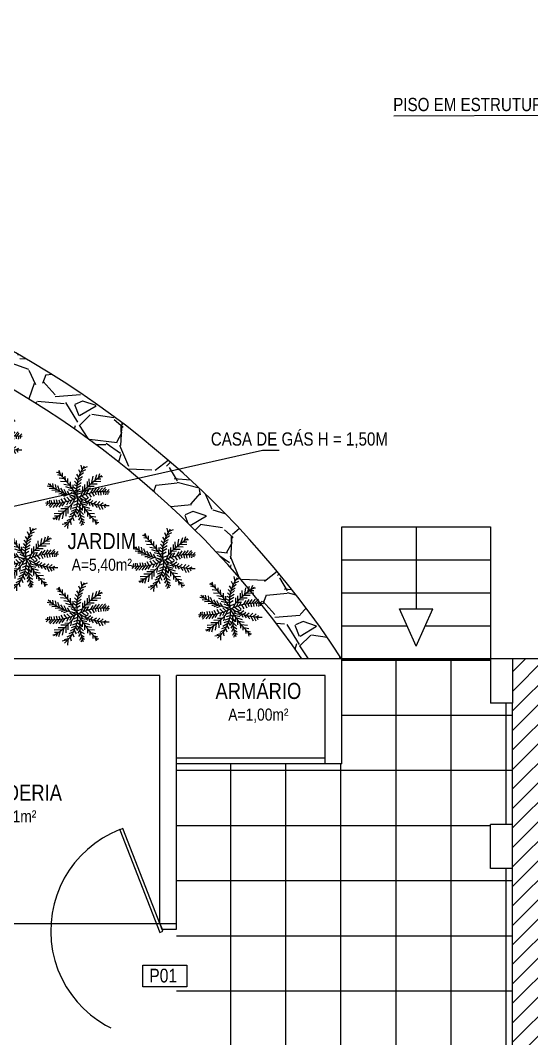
# Model space of a CAD drawing. Header units: millimetres. Extents: x 4156 to 4603, y 996 to 1078.
# Drawn here: x 4183.41 to 4188.51, y 1024.56 to 1034.72 of the extents above; entities that cross this region are included whole.
import ezdxf
from ezdxf.enums import TextEntityAlignment as Align

# ---------------------------------------------------------------- set-up
doc = ezdxf.new("R2010")
doc.units = ezdxf.units.MM
doc.header["$LTSCALE"] = 20
doc.linetypes.add('HIDDEN2', pattern=[0.1875, 0.125, -0.0625])
for name, color, linetype in [('-HIDRO', 8, 'Continuous'), ('E-txt-g', 3, 'Continuous'), ('VE', 118, 'Continuous')]:
    doc.layers.add(name, color=color, linetype=linetype)
doc.layers.add('E-Txt-W', color=7, linetype='Continuous', lineweight=20)
doc.styles.add('F2', font='ARIALN.TTF')
doc.styles.add('REG60', font='romans.shx', dxfattribs={"width": 0.8, "height": 0.15})
doc.styles.add('REG80', font='romans.shx', dxfattribs={"width": 0.8, "height": 0.2})
doc.styles.get("Standard").update_dxf_attribs({"font": 'arial.ttf'})
doc.dimstyles.get("Standard").update_dxf_attribs({"dimtxt": 0.18, "dimasz": 0.18, "dimexe": 0.18, "dimexo": 0.0625, "dimgap": 0.09, "dimtad": 0, "dimtih": 1, "dimtoh": 1, "dimdec": 4, "dimzin": 0, "dimdsep": 46, "dimtxsty": 'Standard', "dimcen": 0.09, "dimadec": 0, "dimazin": 0, "dimtfac": 1, "dimtdec": 4, "dimtofl": 0, "dimtmove": 0, "dimatfit": 3, "dimfxl": 1, "dimtolj": 1, "dimtzin": 0, "dimarcsym": 0})

# ---------------------------------------------------------------- blocks, each defined once
blk = doc.blocks.new('FLOR2')
at = {"layer": 'VE', "color": 8}
for p, q in [((-80.3, 253.3), (-101.6, 282.1)), ((-82.6, 266.8), (-71.8, 290.5)), ((53.7, 258.4), (40.8, 273)), ((53.2, 243.8), (73.7, 286)), ((-74.7, 224.4), (-101.7, 246.3)), ((-66.3, 186.3), (-93.5, 208.1)), ((-77.5, 238.1), (-64.7, 269)), ((-69.4, 199.7), (-47.7, 241.3)), ((-61.3, 166.2), (-30.7, 213.6)), ((49.4, 200.4), (16.6, 234.2)), ((43.9, 166.6), (16.6, 210)), ((52.3, 229.2), (26.3, 258.5)), ((42.1, 157.4), (74.8, 195.4)), ((48.1, 190.9), (79.6, 229.4)), ((51.1, 215.2), (79.6, 258.5)), ((187.8, 178.2), (161.1, 191.4)), ((197.1, 193.1), (174.8, 202.3)), ((193, 186.4), (218.9, 189.4)), ((-248.3, 123.4), (-282.9, 101.8)), ((-228.8, 121.8), (-258.8, 154)), ((-209.5, 119.1), (-251.1, 97.5)), ((-171.1, 110.4), (-216.8, 98.5)), ((-195.2, 116.4), (-211.3, 146.7)), ((-143, 100.9), (-184.2, 85)), ((-157.4, 106.1), (-168.5, 136.9)), ((-128.8, 95.1), (-135.3, 128.2)), ((-101.1, 81.5), (-107.5, 115.3)), ((-57.8, 153.1), (-91, 179.1)), ((-84.2, 71.5), (-80.2, 97.5)), ((-45.4, 110.2), (-82.7, 140.9)), ((-36.3, 82.2), (-75, 107.5)), ((-50.9, 128.4), (-27.3, 174.9)), ((-39.3, 91.1), (-19.9, 146.4)), ((-30.9, 66.6), (-12.1, 113)), ((17.2, 73.9), (2, 112.9)), ((27.5, 102.9), (6.9, 146.9)), ((34.9, 127.8), (16.6, 176)), ((23.1, 89.8), (60.2, 112.9)), ((30.7, 113.1), (65.1, 137.2)), ((81.1, 61.1), (66.9, 100.4)), ((105, 81.1), (89.8, 117)), ((125.4, 100.5), (108.7, 123.5)), ((115.6, 91), (160.4, 89.1)), ((141.8, 117.9), (121.5, 144.1)), ((157.5, 136.3), (134.7, 159.9)), ((134.9, 110.4), (178, 110.1)), ((150.9, 128.4), (195.6, 131.1)), ((174.2, 158.1), (152.7, 176.1)), ((166, 147.1), (213.3, 152.2)), ((179.9, 166.3), (207.2, 166.2)), ((-190.4, -16.5), (-241.7, 10.1)), ((-162.2, -10.6), (-203.9, 23.1)), ((-138.3, -6.5), (-174.5, 20.9)), ((-110.7, 86.6), (-160.6, 77.4)), ((-104.1, -2.9), (-140.4, 24.4)), ((-91.7, 76.1), (-133.4, 59.7)), ((-79, 0.2), (-115.2, 27.6)), ((-71.4, 63.1), (-110.4, 47.3)), ((-50.4, 47.4), (-82.6, 34.3)), ((-34.8, -7.8), (-70.5, 0.7)), ((-27.9, 27.5), (-69, 0.4)), ((-61, 55.7), (-56.7, 89.9)), ((-25, 50.2), (-47.6, 61.3)), ((-18.6, 33.4), (-9.2, 79.1)), ((-11.4, 15.4), (7.9, 51.4)), ((7.7, 13.9), (7.9, 51.4)), ((17.8, -11.5), (53.6, 12.1)), ((19.5, 20.2), (55.1, 11.7)), ((28.8, 25.6), (25.9, 67.6)), ((43.6, 34.6), (82.9, 28.8)), ((54.7, 41.9), (48.8, 84.2)), ((67, 50.6), (105.8, 45.4)), ((74.5, 13.1), (115.2, -7.4)), ((97.7, 74.8), (137.5, 72.5)), ((103.6, 16.2), (129.9, 47.5)), ((122.9, 19), (159.1, -8.4)), ((127.7, 19.7), (162.5, 64.9)), ((146.8, 23), (188.6, -10.7)), ((161.6, 26), (195.9, 72.7)), ((175.1, 28.9), (226.4, 2.4)), ((189.8, 32.5), (233.7, 85.8)), ((209.1, 37.6), (258.9, 19.8)), ((228.3, 43.3), (249.4, 72.6)), ((234.1, 50.4), (269.5, 38.8)), ((256.3, 52.6), (276.4, 71.1)), ((-260.6, -36.3), (-297.5, -24.2)), ((-271.7, -40.1), (-291.8, -58.6)), ((-224.4, -25.1), (-274.3, -7.4)), ((-243.7, -30.8), (-264.8, -60.1)), ((-205.1, -20), (-249, -73.3)), ((-176.9, -13.5), (-211.2, -60.3)), ((-143.1, -7.2), (-177.8, -52.5)), ((-131, -78.5), (-175.7, -76.6)), ((-113, -62.3), (-152.8, -60)), ((-119, -3.8), (-145.3, -35)), ((-140.7, -88), (-124, -111.1)), ((-82.4, -38.1), (-121.1, -32.9)), ((-120.3, -68.7), (-105.1, -104.5)), ((-90.2, -2.9), (-116.5, -34.1)), ((-59, -22.2), (-98.2, -16.3)), ((-96.4, -48.6), (-82.2, -87.9)), ((-70, -29.4), (-64.1, -71.7)), ((-28.9, -84.6), (-68.3, -95.7)), ((-23.5, -56.8), (-61.5, -71.9)), ((-43.8, -14.7), (-40.9, -56.7)), ((-25.5, -69.9), (-13.5, -100.4)), ((-17.4, -15.4), (-5.3, -45.9)), ((5.3, -32.4), (-13.4, -78.7)), ((15.6, -54.2), (-3.2, -100.5)), ((23.9, -78.7), (4.6, -133.9)), ((9.6, -37.7), (32.3, -48.8)), ((21, -69.7), (59.6, -95)), ((32.9, -20.5), (32.1, -58.5)), ((42.4, -25.6), (71.3, -6.3)), ((50.8, -62.6), (58.9, -94.5)), ((54.4, -31.5), (57.1, -66)), ((64.2, -73.5), (111.4, -79.4)), ((66.1, -36.8), (101.2, -13.5)), ((74.6, -82.5), (81.9, -127.1)), ((80.3, -42.5), (81.7, -68.7)), ((88.6, -45.5), (126.2, -21)), ((98.9, -48.8), (111.9, -80.7)), ((109.3, -51.9), (156.4, -33)), ((128.7, -56.7), (141.8, -87.8)), ((143.9, -59.5), (181, -35.7)), ((159, -61.7), (176, -89.7)), ((173.3, -63.2), (215.7, -42.4)), ((198, -64.3), (219.9, -90.7)), ((212.6, -64.1), (249.1, -34.6)), ((232.1, -62.8), (267.9, -88.5)), ((240.1, -54.5), (268.6, -27.6)), ((-208.4, -174), (-234.3, -177)), ((-181.4, -134.6), (-228.6, -139.7)), ((-195.2, -153.8), (-222.5, -153.8)), ((-212.4, -180.7), (-190.1, -189.9)), ((-166.3, -115.9), (-211, -118.7)), ((-203.2, -165.8), (-176.5, -178.9)), ((-150.3, -97.9), (-193.3, -97.6)), ((-189.5, -145.7), (-168.1, -163.6)), ((-172.9, -123.8), (-150, -147.4)), ((-157.1, -105.4), (-136.8, -131.7)), ((-59.4, -170.6), (-98.3, -175.1)), ((-45.5, -137.8), (-81, -147.5)), ((-37.2, -114.1), (-68.5, -119.5)), ((-63.4, -178.9), (-44, -219.3)), ((-50.1, -149.5), (-40.8, -185.5)), ((-39.9, -122.1), (-27.9, -152.6)), ((-31.5, -100), (-16.7, -124.3)), ((35.5, -115.9), (12, -162.5)), ((45.9, -153.7), (15.3, -201.1)), ((30, -97.7), (67.4, -128.4)), ((42.5, -140.6), (75.6, -166.6)), ((50.9, -173.8), (78.2, -195.6)), ((87.1, -94.1), (128.1, -98.7)), ((101.9, -109), (98.1, -145.2)), ((108.6, -116.2), (149.5, -121.2)), ((120.9, -130.2), (119.1, -162.8)), ((131.2, -142.8), (171.4, -148.5)), ((137.7, -151.4), (134.9, -176.1)), ((145.5, -162.1), (177.9, -167.4)), ((-84.5, -217), (-113.5, -232.1)), ((-71.3, -194.2), (-110.7, -203.1)), ((-90.3, -226.2), (-80.6, -245)), ((-75.6, -202), (-60.4, -237.2)), ((54.1, -187.2), (32.4, -228.8)), ((62.1, -225.6), (49.4, -256.6)), ((67.3, -254.3), (56.5, -278)), ((59.4, -211.9), (86.4, -233.9)), ((64.9, -240.8), (86.2, -269.6))]:
    blk.add_line(p, q, dxfattribs=at)
for centre, radius, start, end in [((1087.9, 462.4), 1186.7, 188.51596, 202.60606), ((-486.5, 269.5), 540.3, 336.19444, 2.29873), ((-211.8, 435.3), 475.2, 295.43508, 330.98697), ((-266.2, -219.1), 342.9, 41.07899, 90.24355), ((-111.8, 349.6), 262, 304.45608, 313.28906), ((-26.8, -730.3), 732.4, 93.42053, 111.38919), ((196.4, -422.9), 475.2, 115.43508, 150.98697), ((-481.7, 27.7), 466.5, 321.34229, 356.98796), ((200.6, 278.7), 342.9, 232.59883, 281.76339), ((-1103.2, -449.9), 1186.7, 8.51596, 22.60606), ((11.4, 742.8), 732.4, 273.42053, 291.38919), ((-241, -435.3), 473.3, 32.12182, 54.73491)]:
    blk.add_arc(centre, radius, start, end, dxfattribs=at)
blk = doc.blocks.new('TXT-AMB75')
at = {"layer": 'E-txt-g', "style": 'REG80', "width": 0.8, "flags": 8}
blk.add_attdef('TXT', text='', height=0.2, dxfattribs=at).set_placement((0.005, 0.296), align=Align.CENTER)
at = {"layer": 'E-Txt-W', "style": 'REG60', "width": 0.8, "flags": 8}
blk.add_attdef('TXT', text='', height=0.15, dxfattribs=at).set_placement((0.005, 0.027), align=Align.CENTER)

msp = doc.modelspace()

# ---------------------------------------------------------------- hatches: boundary and pattern name
at = {"layer": '-HIDRO'}
h = msp.add_hatch(dxfattribs=at)
h.set_pattern_fill('GRAVEL', color=256, scale=1.1, style=0)
h.set_pattern_definition([(228.0128, (1863.10066, 527.288186), (-8.7999980554, -9.9000014758), [0.1479896, -14.6509968]), (184.9697, (1863.001664, 527.178186), (13.2000011567, 1.0999904377), [0.2539548, -25.1415175]), (132.5104, (1862.748664, 527.156186), (10.9999897902, -12.1000095413), [0.1790668, -17.7276352]), (267.2737, (1862.319664, 526.881186), (1.0999956195, 22.0000003245), [0.2312618, -22.8949138]), (292.8337, (1862.308664, 526.650186), (-5.500010896, 13.199996053), [0.2267705, -22.4503103]), (357.2737, (1862.396664, 526.441186), (-22.0000003245, 1.0999956195), [0.2312618, -22.8949138]), (37.6942, (1862.627664, 526.430186), (-14.3000080802, -10.9999894457), [0.3058319, -30.2773339]), (72.2553, (1862.869664, 526.617186), (7.700011839, 24.1999958544), [0.2887368, -28.5849531]), (121.4296, (1862.957664, 526.892186), (-8.8000090576, 14.2999945401), [0.232045, -22.9724803]), (175.2364, (1862.83666, 527.09019), (12.100001041, -1.099990686), [0.2649152, -12.9808393]), (222.3974, (1862.572664, 527.112186), (-13.2000080862, -12.0999912902), [0.3425928, -33.9167125]), (138.8141, (1863.40866, 526.87019), (-7.7000032415, 6.5999970447), [0.1169311, -11.5762284]), (171.4692, (1863.320664, 526.947186), (14.2999981133, -2.200008701), [0.2224607, -22.0236621]), (225, (1863.1007, 526.9802), (-4e-16, -1.10000034), [0.1555631, -1.4000712]), (203.1986, (1863.02366, 527.11219), (5.499999704, 2.200001458), [0.0837738, -8.2935765]), (291.8014, (1862.94666, 527.07919), (-1.099999902, 3.3000003), [0.1184733, -5.8052082]), (30.9638, (1862.99066, 526.96919), (3.299997825, 2.200002732), [0.1924219, -6.2216253]), (161.5651, (1863.15566, 527.0682), (2.20000048, -1.099998244), [0.1391401, -3.3393657]), (16.3895, (1862.308664, 527.079186), (11.0000024183, 3.2999919808), [0.19492, -19.2971295]), (70.3462, (1862.49566, 527.134186), (-4.399994772, -12.1000023492), [0.1635271, -16.1891488]), (293.1986, (1863.15566, 527.28819), (-2.200001458, 5.499999704), [0.1675465, -8.2098038]), (343.6105, (1863.221664, 527.134186), (-11.0000024183, 3.2999919808), [0.19492, -19.2971295]), (339.444, (1862.30866, 526.39719), (-5.500002029, 2.199995596), [0.187968, -9.2104364]), (294.7751, (1862.48466, 526.331186), (-5.4999914082, 12.100003764), [0.1574958, -15.5921073]), (66.8014, (1863.16666, 526.18819), (2.200001458, 5.499999704), [0.1675465, -8.2098038]), (17.354, (1863.232664, 526.342186), (-14.300002221, -4.3999939525), [0.1843941, -18.2549664]), (69.444, (1862.62766, 526.18819), (-2.199995596, -5.500002029), [0.093984, -9.3044204]), (101.3099, (1863.10066, 526.18819), (-1.099997395, 4.400000827), [0.056089, -5.5528319]), (165.9638, (1863.08966, 526.24319), (3.3000006, -1.099997863), [0.2267705, -4.308645]), (186.009, (1862.869664, 526.298186), (10.999999726, 1.0999992492), [0.210155, -20.8053153]), (303.6901, (1862.99066, 526.8702), (-1.100001468, 2.199999514), [0.1586442, -3.8074619]), (353.1572, (1863.078664, 526.738186), (18.699999302, -2.2000087977), [0.2769734, -27.4203193]), (60.9454, (1863.35366, 526.70519), (-4.40000003, -7.700000423), [0.1132516, -11.2119414]), (90, (1863.4087, 526.8042), (-1.1, 1.1), [0.066, -1.034]), (120.2564, (1862.84766, 526.331186), (4.3999943755, -7.7000027014), [0.1528164, -15.128872]), (48.0128, (1862.77066, 526.463186), (8.7999980554, 9.9000014758), [0.2959792, -14.5030072]), (360, (1862.9687, 526.6832), (1.1, 1.1), [0.286, -0.814]), (325.3048, (1863.254664, 526.683186), (-10.9999936849, 7.7000094706), [0.1739254, -17.2186014]), (254.0546, (1863.39766, 526.58419), (-1.099999878, -4.400000139), [0.1601622, -7.8479588]), (207.646, (1863.353664, 526.430186), (-20.8999953879, -11.0000084845), [0.2607715, -25.8164214]), (175.4261, (1863.122664, 526.309186), (-14.30000061414, 1.0999942813), [0.2758789, -27.3119814])])
h.paths.add_polyline_path([(4181.997, 1032.034), (4181.997, 1031.682, -0.152148), (4186.22, 1028.349), (4186.617, 1028.349, 0.161726)])
h = msp.add_hatch(dxfattribs=at)
h.set_pattern_fill('ANSI37,_O', color=256, scale=4.4, angle=45)
h.set_pattern_definition([(90, (1862.30866, 526.1882), (-0.55, 3e-16), []), (180, (1862.30866, 526.1882), (-3e-16, -0.55), [])])
h.paths.add_polyline_path([(4188.322, 1020.319), (4188.102, 1020.319), (4188.102, 1020.759), (4188.322, 1020.759), (4188.322, 1023.949), (4188.102, 1023.949), (4188.102, 1024.389), (4188.322, 1024.389), (4188.322, 1026.259), (4188.102, 1026.259), (4188.102, 1026.699), (4188.322, 1026.699), (4188.322, 1027.909), (4188.102, 1027.909), (4188.102, 1028.349), (4186.617, 1028.349), (4186.617, 1027.304), (4184.967, 1027.304), (4184.967, 1020.374), (4176.937, 1020.374), (4176.937, 1028.349), (4176.002, 1028.349), (4176.002, 1018.614), (4177.157, 1018.614), (4177.157, 1017.404), (4177.377, 1017.404), (4177.377, 1017.184), (4180.622, 1017.184), (4180.622, 1017.404), (4181.062, 1017.404), (4181.062, 1017.184), (4184.747, 1017.184), (4184.747, 1017.404), (4185.187, 1017.404), (4185.187, 1017.184), (4187.882, 1017.184), (4187.882, 1017.404), (4188.102, 1017.404), (4188.102, 1017.624), (4188.322, 1017.624)])
at = {"layer": '-HIDRO', "linetype": 'Continuous'}
h = msp.add_hatch(dxfattribs=at)
h.set_pattern_fill('ANSI31', color=256, scale=0.66, style=0)
h.set_pattern_definition([(45, (1862.30866, 526.18819), (-0.0972271824, 0.0972271824), [])])
h.paths.add_polyline_path([(4189.257, 1028.349), (4188.322, 1028.349), (4188.322, 1017.194), (4189.257, 1017.184)])

# ---------------------------------------------------------------- linework, layer by layer
for p, q in [((4186.617, 1029.669), (4188.102, 1029.669)), ((4186.617, 1028.349), (4186.617, 1029.669)), ((4187.359, 1029.669), (4187.359, 1028.848)), ((4188.102, 1029.669), (4188.102, 1028.349)), ((4186.617, 1029.339), (4188.102, 1029.339)), ((4186.617, 1029.009), (4188.102, 1029.009)), ((4187.359, 1028.477), (4187.193, 1028.848)), ((4187.193, 1028.848), (4187.525, 1028.848)), ((4187.359, 1028.477), (4187.525, 1028.848)), ((4186.617, 1028.679), (4187.269, 1028.679)), ((4187.45, 1028.679), (4188.102, 1028.679)), ((4186.617, 1028.349), (4183.097, 1028.349)), ((4186.617, 1027.304), (4186.617, 1028.349)), ((4188.102, 1028.349), (4186.617, 1028.349)), ((4186.617, 1028.349), (4188.102, 1028.349)), ((4188.322, 1028.349), (4188.102, 1028.349)), ((4188.102, 1028.349), (4188.102, 1027.909)), ((4189.257, 1028.349), (4188.322, 1028.349)), ((4188.322, 1028.349), (4188.322, 1027.909)), ((4184.802, 1028.184), (4181.832, 1028.184)), ((4184.802, 1025.709), (4184.802, 1028.184)), ((4184.967, 1025.709), (4184.967, 1028.184)), ((4186.452, 1028.184), (4184.967, 1028.184)), ((4186.452, 1028.184), (4184.967, 1028.184)), ((4186.452, 1027.304), (4186.452, 1028.184)), ((4188.322, 1027.909), (4188.102, 1027.909)), ((4188.322, 1026.699), (4188.322, 1027.909)), ((4186.452, 1027.359), (4184.967, 1027.359)), ((4186.452, 1027.304), (4184.967, 1027.304)), ((4186.617, 1027.304), (4186.452, 1027.304)), ((4188.322, 1026.699), (4188.102, 1026.699)), ((4188.102, 1026.259), (4188.102, 1026.699)), ((4188.322, 1026.259), (4188.322, 1026.699)), ((4188.322, 1026.259), (4188.102, 1026.259)), ((4188.322, 1024.389), (4188.322, 1026.259)), ((4183.207, 1025.709), (4184.802, 1025.709))]:
    msp.add_line(p, q, dxfattribs=at)
at = {"layer": '-HIDRO', "linetype": 'HIDDEN2'}
msp.add_line((4184.802, 1025.709), (4184.967, 1025.709), dxfattribs=at)
msp.add_lwpolyline([(4184.832, 1025.633), (4184.433, 1026.658), (4184.403, 1026.646), (4184.802, 1025.621)], close=True, dxfattribs=at)
msp.add_lwpolyline([(4184.802, 1025.709), (4184.824, 1025.654), (4184.967, 1025.654), (4184.967, 1025.709)], dxfattribs=at)
at = {"layer": '-HIDRO'}
msp.add_lwpolyline([(4184.631, 1025.293), (4185.072, 1025.293), (4185.072, 1025.079), (4184.631, 1025.079)], close=True, dxfattribs=at)
for radius, start, end in [(9.374, 33.0501, 69.7968), (9.044, 34.4212, 69.0256)]:
    msp.add_arc((4178.759, 1023.237), radius, start, end, dxfattribs=at)
at = {"layer": '-HIDRO', "linetype": 'HIDDEN2'}
msp.add_arc((4184.795, 1025.637), 1.083, 111.2236, 270.3786, dxfattribs=at)

# ---------------------------------------------------------------- block references
at = {"layer": '-HIDRO', "ltscale": 0.35, "extrusion": (0, 0, -1), "xscale": 0.001117424873977666, "yscale": 0.001117424873977666, "zscale": -0.001117424873977666, "rotation": 306.8674586725334}
for p in [(-4183.109, 1030.505), (-4183.981, 1029.949), (-4183.47, 1029.329), (-4184.839, 1029.321), (-4183.981, 1028.787), (-4185.507, 1028.836)]:
    msp.add_blockref('FLOR2', p, dxfattribs=at)
at = {"layer": '-HIDRO'}
ref = msp.add_blockref('TXT-AMB75', (4184.217, 1029.207), dxfattribs=dict(at, xscale=0.8019000000000002, yscale=0.8019000000000002, zscale=0.8019000000000002))
ref.add_attrib('TXT', 'JARDIM', dxfattribs={"layer": 'E-txt-g', "color": 2, "height": 0.1604, "style": 'F2'}).set_placement((4184.222, 1029.445), align=Align.CENTER)
ref.add_attrib('TXT', 'A=5,40m²', dxfattribs={"layer": 'E-Txt-W', "height": 0.1203, "style": 'F2'}).set_placement((4184.222, 1029.229), align=Align.CENTER)
ref = msp.add_blockref('TXT-AMB75', (4185.78, 1027.712), dxfattribs=dict(at, xscale=0.8019000000000002, yscale=0.8019000000000002, zscale=0.8019000000000002))
ref.add_attrib('TXT', 'ARMÁRIO', dxfattribs={"layer": 'E-txt-g', "color": 2, "height": 0.1604, "style": 'F2'}).set_placement((4185.785, 1027.95), align=Align.CENTER)
ref.add_attrib('TXT', 'A=1,00m²', dxfattribs={"layer": 'E-Txt-W', "height": 0.1203, "style": 'F2'}).set_placement((4185.785, 1027.734), align=Align.CENTER)
ref = msp.add_blockref('TXT-AMB75', (4183.264, 1026.697), dxfattribs=dict(at, xscale=0.8019000000000002, yscale=0.8019000000000002, zscale=0.8019000000000002))
ref.add_attrib('TXT', 'LAVANDERIA ', dxfattribs={"layer": 'E-txt-g', "color": 2, "height": 0.16038, "style": 'F2'}).set_placement((4183.268, 1026.935), align=Align.CENTER)
ref.add_attrib('TXT', 'A=8,41m²', dxfattribs={"layer": 'E-Txt-W', "height": 0.1203, "style": 'F2'}).set_placement((4183.268, 1026.719), align=Align.CENTER)

# ---------------------------------------------------------------- texts
at = {"layer": '-HIDRO', "style": 'F2'}
for s, p in [('PISO EM ESTRUTURA DE MADEIRA', (4187.131, 1033.815, 10.181)), ('CASA DE GÁS H = 1,50M', (4185.31, 1030.478, 10.401))]:
    msp.add_text(s, height=0.132, dxfattribs=at).set_placement(p)
at = {"layer": '-HIDRO', "linetype": 'Continuous', "style": 'F2'}
msp.add_text('P01', height=0.1371, dxfattribs=at).set_placement((4184.695, 1025.259), align=Align.TOP_LEFT)

# ---------------------------------------------------------------- leaders
at = {"layer": '-HIDRO'}
for points in [[(4190.318, 1037.425, -0.22), (4189.736, 1033.774, -0.22), (4187.136, 1033.766, -0.22)], [(4182.651, 1029.717), (4185.827, 1030.434), (4185.993, 1030.434)]]:
    msp.add_leader(points, dimstyle='Standard', dxfattribs=at)

doc.saveas('drawing.dxf')
